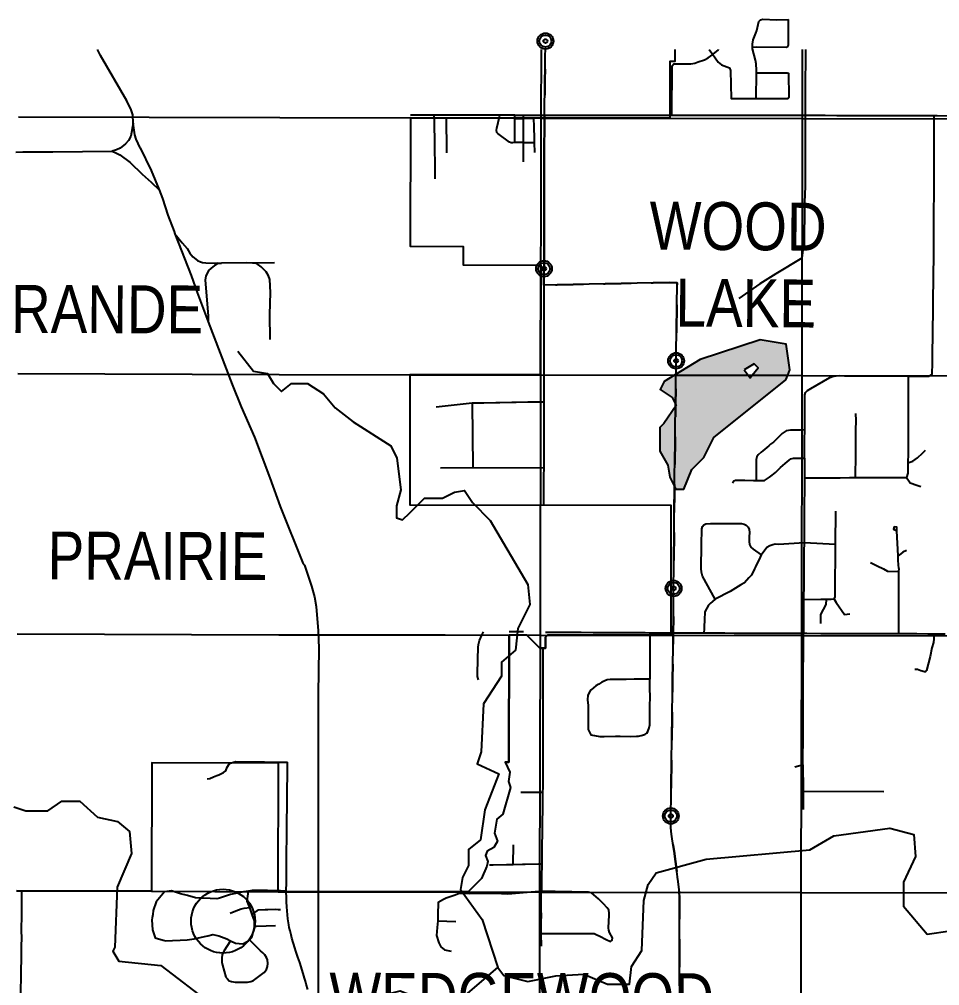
# Model space of a CAD drawing. Extents: x 408473 to 428843, y 6046006 to 6059852.
# Drawn here: x 422471.9 to 422586.9, y 6051810 to 6051930.8 of the extents above; entities that cross this region are included whole.
import ezdxf
from ezdxf.enums import TextEntityAlignment as Align

# ---------------------------------------------------------------- set-up
doc = ezdxf.new("R2010")
doc.units = 0
doc.header["$LTSCALE"] = 5
for name, color, linetype in [('10', 1, 'Continuous'), ('26', 160, 'Continuous'), ('35', 37, 'Continuous'), ('36', 37, 'Continuous'), ('39', 28, 'Continuous'), ('42', 7, 'Continuous'), ('7', 7, 'Continuous'), ('PATTERN_CLASS', 7, 'Continuous'), ('T-WATER', 160, 'Continuous'), ('T-WATER-H', 133, 'Continuous')]:
    doc.layers.add(name, color=color, linetype=linetype)
doc.layers.add('4', color=7, linetype='Continuous', true_color=0x8c8c8c)
doc.styles.add('80', font='ARIALN.TTF', dxfattribs={"height": 10})

# ---------------------------------------------------------------- blocks, each defined once
blk = doc.blocks.new('HAM')
at = {"layer": '10', "color": 7, "linetype": 'Continuous'}
blk.add_circle((0, 0), 200, dxfattribs=at)

msp = doc.modelspace()

# ---------------------------------------------------------------- hatches: boundary and pattern name
at = {"layer": 'T-WATER-H'}
h = msp.add_hatch(color=256, dxfattribs=at)
h.dxf.hatch_style = 1
edge = h.paths.add_edge_path(flags=16)
edge.add_line((422562.947, 6051886.294), (422563.185, 6051885.975))
edge.add_line((422563.185, 6051885.975), (422563.441, 6051886.293))
edge.add_line((422563.441, 6051886.293), (422564.188, 6051887.219))
edge.add_line((422564.188, 6051887.219), (422563.69, 6051887.72))
edge.add_line((422563.69, 6051887.72), (422562.44, 6051886.976))
h.paths.add_polyline_path([(422552.434, 6051880.276), (422551.933, 6051879.779), (422551.922, 6051876.783), (422552.913, 6051875.031), (422553.157, 6051873.532), (422553.901, 6051872.031), (422554.899, 6051872.027), (422555.906, 6051874.52), (422557.409, 6051876.012), (422558.665, 6051878.503), (422567.675, 6051885.707), (422567.91, 6051886.287), (422568.179, 6051886.953), (422567.692, 6051890.201), (422564.45, 6051890.713), (422556.955, 6051888.247), (422553.753, 6051886.307), (422552.453, 6051885.519), (422551.95, 6051884.522), (422553.444, 6051883.517), (422553.939, 6051882.517)])

# ---------------------------------------------------------------- linework, layer by layer
at = {"layer": '26', "linetype": 'Continuous', "flags": 128}
for points in [[(422567.91, 6051886.287), (422568.179, 6051886.953), (422567.692, 6051890.201), (422564.45, 6051890.713), (422556.955, 6051888.247), (422553.753, 6051886.307)], [(422563.441, 6051886.293), (422564.188, 6051887.219), (422563.69, 6051887.72), (422562.44, 6051886.976)], [(422552.434, 6051880.276), (422551.933, 6051879.779), (422551.922, 6051876.783), (422552.913, 6051875.031), (422553.157, 6051873.532), (422553.901, 6051872.031), (422554.899, 6051872.027), (422555.906, 6051874.52), (422557.409, 6051876.012), (422558.665, 6051878.503), (422567.675, 6051885.707), (422567.91, 6051886.287)], [(422553.753, 6051886.307), (422552.453, 6051885.519), (422551.95, 6051884.522), (422553.444, 6051883.517), (422553.939, 6051882.517), (422552.434, 6051880.276)], [(422562.44, 6051886.976), (422562.947, 6051886.294)], [(422562.947, 6051886.294), (422563.185, 6051885.975), (422563.441, 6051886.293)]]:
    msp.add_lwpolyline(points, dxfattribs=at)
at = {"layer": '35', "linetype": 'Continuous', "flags": 128}
for points in [[(422553.428, 6051918.809), (422553.46, 6051924.979), (422553.684, 6051925.25), (422555.781, 6051925.246), (422556.286, 6051925.338), (422556.723, 6051925.473), (422557.51, 6051925.743), (422557.957, 6051925.979), (422558.546, 6051926.413)], [(422558.084, 6051927.043), (422558.546, 6051926.413)], [(422558.546, 6051926.413), (422558.588, 6051926.444), (422559.23, 6051927.011), (422559.257, 6051927.043)], [(422558.546, 6051926.413), (422558.84, 6051926.011), (422559.208, 6051925.468), (422559.625, 6051925.136), (422560.604, 6051924.727), (422560.759, 6051924.396), (422560.811, 6051920.902), (422562.422, 6051920.899)], [(422570.118, 6051927.043), (422570.114, 6051926.471), (422570.112, 6051926.184), (422570.101, 6051924.53), (422570.098, 6051924.185), (422570.087, 6051922.59), (422570.084, 6051922.187), (422570.081, 6051921.76), (422570.071, 6051920.189), (422570.061, 6051918.811)], [(422523.706, 6051918.823), (422522.913, 6051918.824), (422522.625, 6051918.825), (422520.758, 6051918.827)], [(422525.276, 6051918.83), (422524.623, 6051918.827), (422523.706, 6051918.823)], [(422523.714, 6051918.484), (422523.706, 6051918.823)], [(422523.714, 6051918.484), (422524.63, 6051918.493), (422525.23, 6051918.499), (422525.23, 6051917.75), (422525.23, 6051917.167), (422525.231, 6051915.705), (422525.231, 6051915.169), (422525.231, 6051914.656), (422525.231, 6051914.108)], [(422523.714, 6051918.484), (422523.719, 6051918.054), (422523.73, 6051917.133), (422523.744, 6051916.077), (422523.755, 6051915.135), (422523.767, 6051914.173), (422523.78, 6051913.138), (422523.793, 6051912.124), (422523.805, 6051911.14), (422523.808, 6051910.842)], [(422531.854, 6051918.832), (422531.678, 6051918.833), (422531.081, 6051918.834), (422530.617, 6051918.835), (422529.512, 6051918.837), (422529.192, 6051918.838), (422528.618, 6051918.839), (422527.79, 6051918.841), (422527.47, 6051918.84), (422526.987, 6051918.838), (422526.621, 6051918.836), (422526.267, 6051918.835), (422525.276, 6051918.83)], [(422533.794, 6051918.821), (422533.135, 6051918.825), (422532.615, 6051918.828), (422531.854, 6051918.832)], [(422533.772, 6051915.408), (422533.772, 6051915.413), (422533.775, 6051916.26), (422533.779, 6051917.362), (422533.783, 6051918.422)], [(422533.783, 6051918.422), (422533.794, 6051918.821)], [(422533.783, 6051918.422), (422534.841, 6051918.426)], [(422533.794, 6051918.821), (422534.832, 6051918.825)], [(422534.841, 6051918.426), (422534.838, 6051917.583), (422534.837, 6051917.199), (422534.83, 6051915.392)], [(422534.832, 6051918.825), (422536.016, 6051918.816), (422536.611, 6051918.812), (422537.487, 6051918.806)], [(422534.832, 6051918.825), (422534.841, 6051918.426)], [(422536.248, 6051915.384), (422536.237, 6051915.862), (422536.201, 6051917.417), (422536.178, 6051918.417), (422535.638, 6051918.42), (422534.841, 6051918.426)], [(422537.487, 6051918.806), (422537.483, 6051917.447), (422537.481, 6051916.626), (422537.478, 6051915.449), (422537.476, 6051914.678), (422537.472, 6051913.45), (422537.47, 6051912.73), (422537.467, 6051911.452), (422537.465, 6051910.781), (422537.462, 6051909.454), (422537.46, 6051908.833), (422537.456, 6051907.456), (422537.455, 6051906.885), (422537.451, 6051905.458), (422537.449, 6051904.937), (422537.445, 6051903.46), (422537.444, 6051902.988), (422537.442, 6051902.398), (422537.441, 6051901.462), (422537.44, 6051901.039), (422537.438, 6051899.464), (422537.437, 6051899.088), (422537.435, 6051897.558), (422537.434, 6051897.138), (422537.431, 6051895.468), (422537.431, 6051895.188), (422537.428, 6051893.47), (422537.425, 6051891.666), (422537.424, 6051891.287), (422537.421, 6051889.474), (422537.418, 6051887.476), (422537.415, 6051885.478), (422537.412, 6051883.747), (422537.411, 6051883.486), (422537.41, 6051882.945)], [(422537.487, 6051918.806), (422538.609, 6051918.806), (422539.289, 6051918.806), (422540.607, 6051918.806), (422541.333, 6051918.806), (422542.605, 6051918.806), (422543.377, 6051918.807), (422544.603, 6051918.807), (422545.422, 6051918.807), (422546.601, 6051918.807), (422547.466, 6051918.807), (422548.599, 6051918.807), (422549.51, 6051918.808), (422550.597, 6051918.808), (422551.555, 6051918.808), (422552.595, 6051918.808), (422553.428, 6051918.809)], [(422553.428, 6051918.809), (422553.599, 6051918.808), (422554.593, 6051918.808), (422555.643, 6051918.809), (422556.591, 6051918.809), (422557.688, 6051918.809), (422558.588, 6051918.809), (422559.732, 6051918.809), (422560.586, 6051918.809), (422561.776, 6051918.81), (422562.584, 6051918.81), (422563.82, 6051918.81), (422564.582, 6051918.81), (422565.865, 6051918.81), (422566.58, 6051918.81), (422567.909, 6051918.811), (422568.578, 6051918.811), (422570.061, 6051918.811)], [(422570.061, 6051918.811), (422570.072, 6051914.922), (422570.065, 6051909.888), (422570.007, 6051907.922), (422569.953, 6051902.295), (422569.777, 6051901.962), (422569.655, 6051900.954), (422566.411, 6051898.968), (422564.396, 6051897.73), (422561.795, 6051895.899)], [(422570.061, 6051918.811), (422570.576, 6051918.809), (422572.004, 6051918.805), (422572.574, 6051918.803), (422574.056, 6051918.798), (422574.572, 6051918.797), (422576.107, 6051918.792), (422576.57, 6051918.791), (422578.158, 6051918.786), (422578.569, 6051918.784), (422580.21, 6051918.779), (422580.567, 6051918.778), (422582.261, 6051918.773), (422582.565, 6051918.772), (422584.313, 6051918.766), (422586.209, 6051918.76)], [(422582.943, 6051886.178), (422583.309, 6051886.177), (422583.667, 6051886.177), (422585.307, 6051886.173), (422585.577, 6051886.172), (422585.97, 6051886.441), (422585.987, 6051887.866), (422585.996, 6051888.585), (422586.012, 6051889.796), (422586.021, 6051890.584), (422586.036, 6051891.727), (422586.046, 6051892.582), (422586.06, 6051893.657), (422586.071, 6051894.581), (422586.084, 6051895.587), (422586.096, 6051896.579), (422586.108, 6051897.518), (422586.121, 6051898.578), (422586.132, 6051899.448), (422586.146, 6051900.576), (422586.156, 6051901.378), (422586.167, 6051902.253), (422586.168, 6051902.575), (422586.17, 6051903.318), (422586.173, 6051904.573), (422586.175, 6051905.267), (422586.178, 6051906.571), (422586.18, 6051907.216), (422586.183, 6051908.569), (422586.185, 6051909.164), (422586.189, 6051910.567), (422586.19, 6051911.113), (422586.194, 6051912.565), (422586.195, 6051913.061), (422586.199, 6051914.563), (422586.2, 6051915.01), (422586.204, 6051916.561), (422586.205, 6051916.959), (422586.209, 6051918.76)], [(422586.209, 6051918.76), (422586.561, 6051918.76), (422588.414, 6051918.755), (422590.464, 6051918.749), (422592.514, 6051918.744), (422594.114, 6051918.74), (422594.553, 6051918.739), (422596.551, 6051918.734), (422598.549, 6051918.728), (422600.547, 6051918.723), (422602.697, 6051918.718)], [(422534.83, 6051915.392), (422533.772, 6051915.408)], [(422534.83, 6051915.392), (422536.248, 6051915.384)], [(422536.276, 6051914.167), (422536.248, 6051915.384)], [(422570.022, 6051879.45), (422570.032, 6051883.847), (422570.14, 6051884.148), (422570.381, 6051884.396), (422570.808, 6051884.656), (422573.179, 6051886.021), (422573.502, 6051886.132), (422573.959, 6051886.24), (422574.38, 6051886.248), (422574.987, 6051886.235), (422582.943, 6051886.178)], [(422582.943, 6051886.178), (422582.942, 6051884.916), (422582.941, 6051884.52), (422582.94, 6051882.964), (422582.939, 6051882.522), (422582.938, 6051881.013), (422582.937, 6051880.524), (422582.936, 6051879.061), (422582.935, 6051878.526), (422582.934, 6051877.11), (422582.933, 6051876.528), (422582.932, 6051875.354)], [(422528.451, 6051882.799), (422523.963, 6051882.29)], [(422537.41, 6051882.945), (422535.957, 6051882.922), (422535.433, 6051882.913), (422533.947, 6051882.889), (422533.436, 6051882.88), (422531.937, 6051882.856), (422531.438, 6051882.848), (422529.927, 6051882.823), (422529.441, 6051882.815), (422528.451, 6051882.799)], [(422528.451, 6051882.799), (422528.534, 6051874.742)], [(422537.41, 6051882.945), (422537.408, 6051881.536), (422537.405, 6051879.586), (422537.402, 6051877.635), (422537.398, 6051875.685), (422537.397, 6051874.716)], [(422576.436, 6051880.621), (422576.432, 6051881.508)], [(422576.383, 6051873.49), (422576.389, 6051874.38), (422576.398, 6051875.54), (422576.404, 6051876.378), (422576.413, 6051877.48), (422576.419, 6051878.377), (422576.427, 6051879.419), (422576.436, 6051880.621)], [(422570.022, 6051879.45), (422569.477, 6051879.437), (422568.259, 6051879.41), (422567.987, 6051879.403), (422567.689, 6051879.337), (422567.218, 6051879.007), (422566.927, 6051878.729), (422566.317, 6051878.146), (422566.104, 6051877.943), (422565.759, 6051877.656), (422565.527, 6051877.462), (422564.798, 6051876.856), (422564.577, 6051876.671), (422564.225, 6051876.344), (422564.057, 6051876.096), (422563.938, 6051875.778), (422563.939, 6051874.096), (422563.939, 6051873.77), (422563.939, 6051873.124)], [(422570.003, 6051875.917), (422570.005, 6051876.232), (422570.013, 6051877.734), (422570.015, 6051878.23), (422570.022, 6051879.45)], [(422563.939, 6051873.124), (422564.6, 6051873.139), (422565.016, 6051873.148), (422565.616, 6051873.56), (422565.947, 6051873.805), (422566.175, 6051873.973), (422566.371, 6051874.151), (422567.015, 6051874.738), (422567.575, 6051875.248), (422568.061, 6051875.691), (422568.308, 6051875.838), (422568.606, 6051875.905), (422568.925, 6051875.932), (422569.558, 6051875.923), (422570.003, 6051875.917)], [(422570.003, 6051875.917), (422569.992, 6051874.234), (422569.987, 6051873.46)], [(422524.492, 6051874.732), (422528.534, 6051874.742)], [(422528.534, 6051874.742), (422537.397, 6051874.716)], [(422537.397, 6051874.716), (422537.395, 6051873.735), (422537.392, 6051871.785), (422537.391, 6051871.492), (422537.389, 6051870.062)], [(422582.932, 6051875.354), (422582.931, 6051874.53), (422582.93, 6051874.061), (422582.742, 6051873.521)], [(422560.991, 6051872.857), (422561.146, 6051873.08), (422561.383, 6051873.185), (422561.862, 6051873.176), (422562.534, 6051873.159), (422563.627, 6051873.131), (422563.939, 6051873.124)], [(422569.987, 6051873.46), (422569.982, 6051872.584), (422569.98, 6051872.236), (422569.978, 6051871.908), (422569.967, 6051870.238), (422569.965, 6051869.966), (422569.954, 6051868.239), (422569.942, 6051866.241), (422569.939, 6051865.778), (422569.936, 6051865.358)], [(422569.987, 6051873.46), (422570.822, 6051873.464), (422572.43, 6051873.471), (422573.609, 6051873.477), (422574.464, 6051873.481), (422575.607, 6051873.486), (422576.383, 6051873.49)], [(422576.383, 6051873.49), (422577.605, 6051873.496), (422578.533, 6051873.501), (422579.603, 6051873.506), (422580.568, 6051873.51), (422581.6, 6051873.515), (422582.742, 6051873.521)], [(422573.873, 6051865.153), (422573.895, 6051869.312)], [(422558.825, 6051858.309), (422557.241, 6051861.16), (422557.134, 6051861.668), (422557.094, 6051862.141), (422557.106, 6051865.072), (422557.15, 6051867.077), (422557.241, 6051867.395), (422557.43, 6051867.593), (422557.669, 6051867.723), (422558.259, 6051867.76), (422562.135, 6051867.745), (422562.47, 6051867.67), (422562.72, 6051867.564), (422562.967, 6051867.289), (422563.096, 6051867), (422563.138, 6051866.611), (422563.076, 6051866.073), (422563.063, 6051865.484), (422563.14, 6051865.128), (422563.301, 6051864.788), (422563.582, 6051864.546), (422564.597, 6051863.849)], [(422581.555, 6051866.832), (422581.548, 6051867.304), (422581.211, 6051867.328), (422581.138, 6051867.06), (422581.555, 6051866.832)], [(422581.683, 6051863.704), (422581.555, 6051866.832)], [(422564.597, 6051863.849), (422565.272, 6051864.779), (422565.648, 6051865.007), (422566.021, 6051865.134), (422566.343, 6051865.195), (422566.78, 6051865.185), (422569.936, 6051865.358)], [(422569.936, 6051865.358), (422569.929, 6051864.243), (422569.917, 6051862.245), (422569.906, 6051860.649), (422569.904, 6051860.258), (422569.891, 6051858.188)], [(422569.936, 6051865.358), (422573.873, 6051865.153)], [(422573.694, 6051858.274), (422573.834, 6051858.598), (422573.842, 6051858.985), (422573.873, 6051865.153)], [(422564.597, 6051863.849), (422564.44, 6051863.524), (422563.874, 6051862.351), (422563.755, 6051862.104), (422563.373, 6051861.312), (422563.047, 6051860.949), (422562.494, 6051860.334), (422562.052, 6051860.067), (422560.721, 6051859.264), (422558.825, 6051858.309)], [(422581.773, 6051862.127), (422581.707, 6051863.113), (422581.683, 6051863.704)], [(422578.245, 6051862.872), (422579.081, 6051862.454), (422579.864, 6051862.063), (422580.385, 6051861.803), (422581.743, 6051861.754)], [(422581.773, 6051862.127), (422581.743, 6051861.754)], [(422581.743, 6051861.754), (422581.743, 6051860.667), (422581.742, 6051858.715), (422581.742, 6051856.762), (422581.742, 6051856.268), (422581.741, 6051854.523), (422581.741, 6051853.99)], [(422558.825, 6051858.309), (422558.481, 6051857.988), (422558.222, 6051857.745), (422558.007, 6051857.545), (422557.547, 6051856.71), (422557.536, 6051856.447), (422557.514, 6051855.968), (422557.452, 6051854.573), (422557.43, 6051854.07)], [(422569.891, 6051858.188), (422569.879, 6051856.375), (422569.867, 6051854.433), (422569.865, 6051854.018)], [(422572.69, 6051858.251), (422572.02, 6051858.236), (422569.891, 6051858.188)], [(422573.694, 6051858.274), (422573.35, 6051858.267), (422572.69, 6051858.251)], [(422534.887, 6051854.185), (422534.091, 6051854.189), (422533.091, 6051854.194)], [(422537.61, 6051854.17), (422538.505, 6051854.16), (422539.488, 6051854.155), (422540.085, 6051854.152), (422541.544, 6051854.145), (422542.084, 6051854.142), (422543.599, 6051854.134), (422544.082, 6051854.132), (422545.655, 6051854.124), (422546.08, 6051854.122), (422547.71, 6051854.113), (422548.078, 6051854.112), (422549.766, 6051854.103), (422550.076, 6051854.101), (422550.662, 6051854.098)], [(422550.662, 6051854.098), (422551.82, 6051854.094), (422553.874, 6051854.085), (422555.928, 6051854.076), (422557.43, 6051854.07)], [(422550.662, 6051854.098), (422550.662, 6051853.813), (422550.664, 6051853.245), (422550.667, 6051851.815), (422550.668, 6051851.288), (422550.671, 6051849.817), (422550.672, 6051849.33), (422550.675, 6051848.29)], [(422557.43, 6051854.07), (422557.981, 6051854.068), (422560.035, 6051854.059), (422561.218, 6051854.054), (422562.065, 6051854.051), (422564.063, 6051854.042), (422566.062, 6051854.034), (422568.06, 6051854.025), (422569.865, 6051854.018)], [(422569.801, 6051837.57), (422569.802, 6051837.829), (422569.804, 6051838.267), (422569.806, 6051838.864), (422569.812, 6051840.265), (422569.814, 6051840.811), (422569.819, 6051842.263), (422569.821, 6051842.757), (422569.827, 6051844.261), (422569.829, 6051844.703), (422569.832, 6051845.635), (422569.835, 6051846.259), (422569.836, 6051846.649), (422569.842, 6051848.257), (422569.844, 6051848.595), (422569.85, 6051850.255), (422569.851, 6051850.541), (422569.858, 6051852.254), (422569.865, 6051854.018)], [(422569.865, 6051854.018), (422570.303, 6051854.017), (422572.056, 6051854.013), (422572.352, 6051854.012), (422574.054, 6051854.008), (422574.402, 6051854.007), (422576.052, 6051854.003), (422576.452, 6051854.002), (422578.05, 6051853.998), (422578.502, 6051853.997), (422580.048, 6051853.994), (422580.551, 6051853.992), (422581.741, 6051853.99)], [(422581.741, 6051853.99), (422583.464, 6051853.982), (422584.044, 6051853.979), (422585.409, 6051853.973), (422586.126, 6051853.97)], [(422586.126, 6051853.97), (422586.712, 6051853.967), (422587.57, 6051853.963)], [(422537.308, 6051852.155), (422537.308, 6051851.51), (422537.308, 6051850.378), (422537.308, 6051849.512), (422537.309, 6051848.424), (422537.309, 6051847.514), (422537.309, 6051846.47), (422537.309, 6051845.516), (422537.31, 6051844.516), (422537.31, 6051843.518), (422537.31, 6051842.562), (422537.311, 6051841.52), (422537.311, 6051840.608), (422537.311, 6051839.523), (422537.311, 6051838.655), (422537.312, 6051837.786), (422537.309, 6051837.525), (422537.299, 6051836.713), (422537.285, 6051835.526), (422537.276, 6051834.781), (422537.269, 6051834.12)], [(422550.675, 6051848.29), (422550.209, 6051848.286), (422548.708, 6051848.271), (422547.702, 6051848.261), (422546.214, 6051848.247), (422545.694, 6051848.226), (422545.327, 6051848.208), (422544.656, 6051847.894), (422544.288, 6051847.674), (422543.927, 6051847.458), (422543.34, 6051846.965), (422543.166, 6051846.735), (422542.936, 6051846.277), (422542.89, 6051845.698), (422542.944, 6051844.993), (422542.975, 6051844.602), (422542.967, 6051843.648), (422542.963, 6051843.023), (422542.955, 6051841.987), (422543.105, 6051841.653), (422543.289, 6051841.316), (422544.411, 6051841.122)], [(422544.411, 6051841.122), (422544.945, 6051841.129), (422546.376, 6051841.147), (422546.974, 6051841.143), (422548.263, 6051841.13), (422549, 6051841.161), (422549.26, 6051841.172), (422549.579, 6051841.22), (422550.034, 6051841.37), (422550.29, 6051841.535), (422550.423, 6051841.755), (422550.595, 6051842.181), (422550.686, 6051842.562), (422550.686, 6051843.458), (422550.686, 6051843.824), (422550.686, 6051845.177), (422550.689, 6051845.822), (422550.68, 6051847.37), (422550.677, 6051847.82), (422550.675, 6051848.29)], [(422505.224, 6051821.837), (422505.233, 6051822.806), (422505.248, 6051824.359), (422505.252, 6051824.805), (422505.266, 6051826.295), (422505.271, 6051826.803), (422505.285, 6051828.231), (422505.29, 6051828.802), (422505.303, 6051830.167), (422505.309, 6051830.8), (422505.321, 6051832.103), (422505.328, 6051832.798), (422505.34, 6051834.038), (422505.347, 6051834.797), (422505.358, 6051835.974), (422505.366, 6051836.795), (422505.376, 6051837.888)], [(422569.801, 6051837.57), (422569.826, 6051834.437), (422569.826, 6051834.292)], [(422569.826, 6051834.292), (422569.824, 6051831.994)], [(422537.269, 6051834.12), (422534.556, 6051834.107)], [(422537.269, 6051834.12), (422537.262, 6051833.528), (422537.254, 6051832.85), (422537.236, 6051831.529), (422537.229, 6051830.92), (422537.211, 6051829.53), (422537.204, 6051828.991), (422537.185, 6051827.532), (422537.179, 6051827.061), (422537.159, 6051825.533), (422537.155, 6051825.183)], [(422533.597, 6051825.11), (422533.615, 6051827.569)], [(422530.619, 6051825.048), (422531.097, 6051825.058), (422532.757, 6051825.092), (422533.098, 6051825.099), (422533.597, 6051825.11)], [(422533.597, 6051825.11), (422534.754, 6051825.134), (422535.1, 6051825.141), (422536.751, 6051825.175), (422537.155, 6051825.183)], [(422537.155, 6051825.183), (422537.133, 6051823.535), (422537.129, 6051823.202), (422537.11, 6051821.734)], [(422472.038, 6051808.091), (422472.058, 6051809.34), (422472.067, 6051809.928), (422472.076, 6051810.448), (422472.09, 6051811.36), (422472.101, 6051812.06), (422472.117, 6051813.082), (422472.133, 6051814.059), (422472.147, 6051814.962), (422472.161, 6051815.838), (422472.153, 6051816.909), (422472.151, 6051817.308), (422472.151, 6051817.627), (422472.154, 6051818.055), (422472.159, 6051818.857), (422472.167, 6051820.053), (422472.178, 6051821.82)], [(422500.516, 6051821.788), (422499.861, 6051821.692), (422498.875, 6051821.481), (422498.272, 6051821.348), (422496.89, 6051820.903), (422496.549, 6051820.793), (422494.892, 6051820.89), (422494.545, 6051820.911), (422493.887, 6051820.949), (422492.887, 6051821.215), (422492.004, 6051821.449), (422490.875, 6051821.814), (422489.991, 6051821.674), (422488.961, 6051820.437), (422488.607, 6051819.337), (422488.527, 6051818.846), (422488.459, 6051818.427), (422488.417, 6051818.166), (422488.498, 6051816.921), (422488.669, 6051816.434), (422488.847, 6051815.952), (422489.829, 6051815.649), (422490.158, 6051815.548), (422491.017, 6051815.593), (422491.95, 6051815.643), (422492.841, 6051815.69), (422493.732, 6051815.827), (422494.084, 6051815.882), (422495.002, 6051816.092), (422495.403, 6051816.184), (422496.054, 6051816.333), (422496.79, 6051816.187), (422497.801, 6051815.803), (422498.272, 6051815.575)], [(422500.655, 6051819.747), (422500.353, 6051820.5), (422500.434, 6051821.145), (422500.516, 6051821.788)], [(422504.523, 6051821.827), (422502.862, 6051821.841), (422501.741, 6051821.85), (422500.979, 6051821.856), (422500.516, 6051821.788)], [(422504.523, 6051821.827), (422505.224, 6051821.837)], [(422507.9, 6051809.487), (422507.721, 6051810.146), (422507.624, 6051810.504), (422507.524, 6051810.871), (422507.435, 6051811.196), (422507.076, 6051812.314), (422506.902, 6051812.855), (422506.683, 6051813.534), (422506.436, 6051814.246), (422506.278, 6051814.702), (422505.937, 6051815.887), (422505.822, 6051816.289), (422505.696, 6051816.823), (422505.602, 6051817.22), (422505.54, 6051817.539), (422505.424, 6051818.309), (422505.379, 6051818.814), (422505.29, 6051819.802), (422505.27, 6051820.432), (422505.257, 6051820.809), (422505.224, 6051821.837)], [(422537.11, 6051821.734), (422536.83, 6051821.712), (422534.836, 6051821.56), (422533.431, 6051821.452), (422532.871, 6051821.409), (422532.146, 6051821.423), (422530.97, 6051821.468), (422528.878, 6051821.46), (422528.462, 6051821.458), (422528.143, 6051821.457), (422527.759, 6051821.462), (422527.138, 6051821.473), (422526.846, 6051821.459), (422526.34, 6051821.29), (422525.212, 6051820.914), (422524.865, 6051820.748), (422524.216, 6051820.357), (422524.195, 6051819.932), (422524.182, 6051819.243), (422524.166, 6051818.043)], [(422537.034, 6051816.46), (422538.052, 6051816.46), (422538.948, 6051816.46), (422539.742, 6051816.461), (422540.587, 6051816.461), (422540.946, 6051816.462), (422542.135, 6051816.467), (422542.944, 6051816.47), (422543.721, 6051816.473), (422544.662, 6051816.006), (422544.956, 6051815.86), (422545.222, 6051815.728), (422545.76, 6051815.461), (422545.975, 6051815.646), (422545.988, 6051815.945), (422545.633, 6051816.616), (422545.527, 6051816.893), (422545.509, 6051817.15), (422545.507, 6051817.449), (422545.521, 6051817.733), (422545.588, 6051819.027), (422545.546, 6051819.392), (422545.34, 6051819.686), (422544.857, 6051820.182), (422544.236, 6051820.819), (422543.361, 6051821.557), (422543.02, 6051821.649), (422542.556, 6051821.661), (422540.923, 6051821.701), (422538.828, 6051821.719), (422537.11, 6051821.734)], [(422537.071, 6051819.078), (422537.075, 6051819.347), (422537.103, 6051821.273), (422537.11, 6051821.734)], [(422498.193, 6051819.037), (422498.924, 6051819.311), (422499.601, 6051819.565), (422499.975, 6051819.63), (422500.655, 6051819.747)], [(422500.971, 6051818.853), (422500.655, 6051819.747)], [(422500.971, 6051818.853), (422501.747, 6051819.434), (422502.592, 6051819.462), (422502.916, 6051819.473), (422503.932, 6051819.506), (422504.211, 6051819.49), (422504.517, 6051819.472)], [(422501.245, 6051817.373), (422501.25, 6051818.052), (422500.971, 6051818.853)], [(422537.071, 6051819.078), (422537.057, 6051817.539), (422537.051, 6051817.148), (422537.034, 6051816.46)], [(422500.628, 6051815.701), (422500.968, 6051816.12), (422501.1, 6051816.602), (422501.208, 6051816.998), (422501.245, 6051817.373)], [(422501.245, 6051817.373), (422501.515, 6051817.382), (422502.733, 6051817.423), (422503.881, 6051817.462)], [(422524.166, 6051818.043), (422524.089, 6051817.243), (422523.991, 6051816.22), (422524.292, 6051815.323), (422524.56, 6051814.816), (422525.009, 6051814.429), (422525.852, 6051814.253)], [(422524.166, 6051818.043), (422526.419, 6051817.984)], [(422537.034, 6051816.46), (422537.076, 6051814.875)], [(422498.272, 6051815.575), (422497.441, 6051814.274), (422497.207, 6051813.825), (422497.167, 6051813.435), (422497.165, 6051812.892), (422497.252, 6051812.519), (422497.686, 6051811.034), (422497.841, 6051810.838), (422498.083, 6051810.566), (422498.374, 6051810.472), (422498.85, 6051810.386), (422500.376, 6051810.399), (422500.804, 6051810.466), (422501.116, 6051810.593), (422502.479, 6051811.615), (422502.742, 6051811.954), (422502.86, 6051812.344), (422502.919, 6051812.742), (422502.872, 6051813.183), (422502.756, 6051813.472), (422502.533, 6051813.795), (422502.281, 6051814.067), (422502.01, 6051814.313), (422500.628, 6051815.701)], [(422498.272, 6051815.575), (422498.872, 6051815.286), (422499.796, 6051815.198), (422500.271, 6051815.441), (422500.52, 6051815.567), (422500.628, 6051815.701)]]:
    msp.add_lwpolyline(points, dxfattribs=at)
at = {"layer": '36', "linetype": 'Continuous', "flags": 128}
for points in [[(422563.499, 6051927.33), (422563.493, 6051927.69), (422563.601, 6051928.241), (422563.933, 6051929.089), (422564.059, 6051929.411), (422564.294, 6051930.547), (422564.479, 6051930.758), (422564.771, 6051930.809), (422566.508, 6051930.755), (422567.984, 6051930.803)], [(422563.499, 6051927.33), (422564.026, 6051927.35), (422567.705, 6051927.343), (422567.9, 6051927.402), (422568.017, 6051927.589), (422568.017, 6051927.911), (422567.984, 6051930.803)], [(422563.98, 6051924.077), (422563.982, 6051924.45), (422563.954, 6051925.23), (422563.858, 6051925.705), (422563.502, 6051927.139), (422563.499, 6051927.33)], [(422563.966, 6051920.913), (422567.771, 6051920.906), (422567.917, 6051920.923), (422568.063, 6051921.135), (422568.059, 6051924.027), (422567.874, 6051924.086), (422563.98, 6051924.077)], [(422563.966, 6051920.913), (422563.98, 6051924.077)], [(422562.422, 6051920.899), (422563.966, 6051920.913)], [(422533.772, 6051915.408), (422533.538, 6051915.352), (422533.344, 6051915.353), (422533.111, 6051915.447), (422531.648, 6051916.51), (422531.541, 6051916.671), (422531.503, 6051916.926), (422531.523, 6051917.189), (422531.866, 6051918.613), (422531.854, 6051918.832)], [(422534.83, 6051915.392), (422534.834, 6051912.992)], [(422582.932, 6051875.354), (422583.552, 6051875.538), (422584.13, 6051875.967), (422584.758, 6051876.569), (422585.108, 6051876.905)], [(422582.742, 6051873.521), (422583.186, 6051872.831), (422584.048, 6051872.557), (422584.552, 6051872.397)], [(422582.761, 6051864.372), (422582.287, 6051864.162), (422582.052, 6051863.976), (422581.683, 6051863.704)], [(422572.69, 6051858.251), (422572.658, 6051857.627), (422572.011, 6051856.362), (422571.979, 6051855.239)], [(422573.694, 6051858.274), (422573.965, 6051857.883), (422575.016, 6051856.367), (422575.673, 6051856.459)], [(422529.26, 6051848.201), (422529.13, 6051848.637), (422529.138, 6051849.326), (422529.149, 6051850.359), (422529.186, 6051851.325), (422529.202, 6051851.709), (422529.223, 6051852.242), (422529.239, 6051852.631), (422529.367, 6051853.133), (422529.66, 6051853.778), (422529.861, 6051854.222)], [(422586.126, 6051853.97), (422586.148, 6051853.32), (422586.118, 6051852.853), (422585.932, 6051852.209), (422585.688, 6051851.132), (422585.238, 6051849.352), (422585.131, 6051849.217), (422584.975, 6051849.217), (422584.538, 6051849.336), (422584.13, 6051849.481), (422583.79, 6051849.499)], [(422495.344, 6051835.822), (422495.662, 6051835.869), (422496.136, 6051836.08), (422496.54, 6051836.22), (422496.812, 6051836.325), (422497.372, 6051836.612), (422497.676, 6051836.834), (422497.856, 6051837.281), (422498.135, 6051837.722), (422498.5, 6051837.879), (422498.927, 6051837.98), (422500.496, 6051837.957), (422501.249, 6051837.947), (422502.495, 6051837.929), (422503.324, 6051837.917), (422504.56, 6051837.899), (422505.376, 6051837.888)], [(422568.809, 6051837.327), (422569.256, 6051837.437), (422569.801, 6051837.57)], [(422569.826, 6051834.292), (422579.898, 6051834.223)]]:
    msp.add_lwpolyline(points, dxfattribs=at)
at = {"layer": '39', "linetype": 'Continuous', "flags": 128}
for points in [[(422486.108, 6051917.827), (422486.062, 6051918.845), (422485.85, 6051919.498), (422485.3, 6051920.619), (422481.995, 6051926.293), (422481.637, 6051927.043)], [(422486.108, 6051917.827), (422485.783, 6051916.216), (422485.519, 6051915.674), (422485.149, 6051915.226), (422484.458, 6051914.693), (422483.992, 6051914.466), (422483.467, 6051914.34)], [(422486.954, 6051914.729), (422486.452, 6051915.816), (422486.298, 6051916.351), (422486.108, 6051917.827)], [(422471.418, 6051914.213), (422472.301, 6051914.219), (422476.03, 6051914.225), (422483.467, 6051914.34)], [(422483.467, 6051914.34), (422483.991, 6051914.084), (422484.427, 6051913.862), (422485.706, 6051912.884), (422487.226, 6051911.446), (422488.35, 6051910.451), (422489.328, 6051909.499)], [(422486.954, 6051914.729), (422488.325, 6051911.91), (422489.328, 6051909.499)], [(422489.328, 6051909.499), (422489.772, 6051908.386), (422490.426, 6051906.307), (422491.198, 6051904.252)], [(422491.198, 6051904.252), (422491.313, 6051903.972)], [(422491.313, 6051903.972), (422492.194, 6051902.876), (422492.833, 6051902.128), (422493.181, 6051901.576), (422493.549, 6051901.108), (422494.121, 6051900.64), (422494.489, 6051900.47), (422494.77, 6051900.401), (422495.178, 6051900.349), (422496.703, 6051900.303)], [(422491.313, 6051903.972), (422493.329, 6051898.785), (422494.1, 6051896.655), (422495.47, 6051892.987)], [(422496.703, 6051900.303), (422496.255, 6051900.033), (422495.788, 6051899.661), (422495.564, 6051899.441), (422495.184, 6051898.713), (422495.075, 6051898.17), (422495.472, 6051893.708), (422495.47, 6051892.987)], [(422496.703, 6051900.303), (422497.13, 6051900.293)], [(422500.995, 6051900.3), (422500.315, 6051900.361), (422497.13, 6051900.293)], [(422501.461, 6051900.308), (422500.995, 6051900.3)], [(422503.753, 6051900.344), (422501.461, 6051900.308)], [(422503.223, 6051890.754), (422503.173, 6051893.883), (422503.238, 6051896.623), (422503.174, 6051898.276), (422503.02, 6051898.709), (422502.72, 6051899.219), (422502.304, 6051899.653), (422502.081, 6051899.848), (422501.461, 6051900.308)], [(422495.47, 6051892.987), (422498.47, 6051885.118), (422499.57, 6051882.342), (422501.25, 6051878.547)], [(422501.25, 6051878.547), (422503.18, 6051873.462), (422504.443, 6051869.88), (422507.33, 6051862.698)], [(422507.33, 6051862.698), (422507.494, 6051862.545), (422508.362, 6051859.914), (422508.738, 6051858.582), (422508.968, 6051857.352), (422509.223, 6051854.349), (422509.285, 6051852.11), (422509.232, 6051846.42), (422509.221, 6051837.812), (422509.191, 6051825.379), (422509.202, 6051821.945), (422509.191, 6051817.526), (422509.2, 6051817.213), (422509.22, 6051813.515), (422509.217, 6051812.251), (422509.171, 6051789.507)]]:
    msp.add_lwpolyline(points, dxfattribs=at)
at = {"layer": '4', "linetype": 'Continuous', "flags": 128}
for points in [[(422537.075, 6051927.043), (422537.059, 6051918.464)], [(422569.71, 6051927.043), (422569.697, 6051918.418)], [(422471.761, 6051918.627), (422504.42, 6051918.51)], [(422504.42, 6051918.51), (422520.758, 6051918.487)], [(422520.758, 6051918.487), (422537.059, 6051918.464)], [(422537.059, 6051918.464), (422536.999, 6051886.33)], [(422537.059, 6051918.464), (422569.697, 6051918.418)], [(422569.697, 6051918.418), (422569.649, 6051886.284)], [(422569.697, 6051918.418), (422602.335, 6051918.372)], [(422471.675, 6051886.493), (422504.349, 6051886.376)], [(422504.349, 6051886.376), (422520.686, 6051886.353)], [(422520.686, 6051886.353), (422536.999, 6051886.33)], [(422536.999, 6051886.33), (422536.939, 6051853.795)], [(422536.999, 6051886.33), (422553.753, 6051886.307)], [(422553.753, 6051886.307), (422562.947, 6051886.294)], [(422562.947, 6051886.294), (422563.441, 6051886.293)], [(422563.441, 6051886.293), (422567.91, 6051886.287)], [(422567.91, 6051886.287), (422569.649, 6051886.284)], [(422569.649, 6051886.284), (422569.602, 6051853.749)], [(422569.649, 6051886.284), (422602.3, 6051886.239)], [(422471.588, 6051853.957), (422504.278, 6051853.84)], [(422504.278, 6051853.84), (422525.067, 6051853.811)], [(422525.067, 6051853.811), (422536.939, 6051853.795)], [(422536.939, 6051853.795), (422536.88, 6051821.661)], [(422536.939, 6051853.795), (422569.602, 6051853.749)], [(422569.602, 6051853.749), (422569.554, 6051821.615)], [(422569.602, 6051853.749), (422602.264, 6051853.703)], [(422471.502, 6051821.822), (422488.399, 6051821.762)], [(422488.399, 6051821.762), (422504.206, 6051821.706)], [(422504.206, 6051821.706), (422536.88, 6051821.661)], [(422536.88, 6051821.661), (422536.82, 6051789.137)], [(422536.88, 6051821.661), (422569.554, 6051821.615)], [(422569.554, 6051821.615), (422569.506, 6051789.09)], [(422569.554, 6051821.615), (422602.228, 6051821.569)]]:
    msp.add_lwpolyline(points, dxfattribs=at)
at = {"layer": '42', "linetype": 'Continuous', "flags": 128}
for points in [[(422537.57, 6051924.591), (422537.567, 6051924.358), (422537.553, 6051923.442), (422537.539, 6051922.431), (422537.525, 6051921.443), (422537.52, 6051921.096)], [(422537.486, 6051918.6), (422537.486, 6051918.575), (422537.483, 6051917.447), (422537.481, 6051916.626), (422537.478, 6051915.449), (422537.477, 6051915.104)], [(422537.47, 6051912.607), (422537.467, 6051911.452), (422537.465, 6051910.86)], [(422537.465, 6051910.86), (422537.465, 6051910.781), (422537.462, 6051909.454), (422537.461, 6051909.112)], [(422537.454, 6051906.615), (422537.451, 6051905.458), (422537.449, 6051904.937), (422537.445, 6051903.46), (422537.444, 6051903.12)], [(422538.863, 6051897.59), (422539.093, 6051897.595), (422541.09, 6051897.641), (422542.358, 6051897.669)], [(422544.854, 6051897.726), (422545.084, 6051897.731), (422547.081, 6051897.776), (422548.349, 6051897.805)], [(422550.845, 6051897.861), (422551.075, 6051897.866), (422552.592, 6051897.901)], [(422552.592, 6051897.901), (422553.072, 6051897.912), (422554.077, 6051897.846), (422554.074, 6051897.586)], [(422554.042, 6051895.089), (422554.04, 6051894.947), (422554.026, 6051893.849), (422554.015, 6051893.017), (422554, 6051891.85), (422553.996, 6051891.594)], [(422553.906, 6051884.603), (422553.896, 6051883.856), (422553.89, 6051883.37), (422553.87, 6051881.858), (422553.861, 6051881.108)], [(422553.828, 6051878.612), (422553.819, 6051877.861), (422553.815, 6051877.582), (422553.793, 6051875.862), (422553.79, 6051875.652), (422553.783, 6051875.116)], [(422553.751, 6051872.62), (422553.74, 6051871.793), (422553.728, 6051870.872)], [(422553.728, 6051870.872), (422553.714, 6051869.777), (422553.71, 6051869.125)], [(422553.691, 6051866.628), (422553.686, 6051865.87), (422553.671, 6051863.872), (422553.666, 6051863.132)], [(422553.614, 6051856.142), (422553.612, 6051855.878), (422553.61, 6051855.611), (422553.594, 6051854.353), (422553.588, 6051853.88), (422553.571, 6051852.646)], [(422553.539, 6051850.15), (422553.535, 6051849.883), (422553.518, 6051848.565), (422553.509, 6051847.884), (422553.493, 6051846.655)], [(422553.46, 6051844.158), (422553.456, 6051843.887), (422553.442, 6051842.778), (422553.437, 6051842.41)], [(422553.437, 6051842.41), (422553.43, 6051841.889), (422553.417, 6051840.849), (422553.414, 6051840.663)], [(422553.381, 6051838.166), (422553.378, 6051837.891), (422553.366, 6051836.99), (422553.352, 6051835.893), (422553.341, 6051835.061), (422553.335, 6051834.671)], [(422553.553, 6051827.7), (422553.585, 6051827.473), (422553.686, 6051826.758), (422553.867, 6051825.472), (422554.041, 6051824.239)], [(422554.349, 6051821.763), (422554.353, 6051820.755), (422554.356, 6051819.932), (422554.362, 6051818.459), (422554.363, 6051818.267)], [(422554.372, 6051815.771), (422554.377, 6051814.538), (422554.379, 6051814.023)], [(422554.379, 6051814.023), (422554.379, 6051813.939), (422554.384, 6051812.577), (422554.386, 6051812.275)]]:
    msp.add_lwpolyline(points, dxfattribs=at)
at = {"layer": '42', "linetype": 'Continuous'}
for centre, radius in [((422537.62, 6051928.087), 0.999), ((422537.62, 6051928.087), 0.749), ((422537.62, 6051928.087), 0.25), ((422537.438, 6051899.624), 0.999), ((422537.438, 6051899.624), 0.749), ((422537.438, 6051899.624), 0.25), ((422553.951, 6051888.099), 0.999), ((422553.951, 6051888.099), 0.749), ((422553.951, 6051888.099), 0.25), ((422553.64, 6051859.637), 0.999), ((422553.64, 6051859.637), 0.749), ((422553.64, 6051859.637), 0.25), ((422553.29, 6051831.176), 0.999), ((422553.29, 6051831.176), 0.749), ((422553.29, 6051831.176), 0.25)]:
    msp.add_circle(centre, radius, dxfattribs=at)
at = {"layer": '7', "linetype": 'Continuous', "flags": 128}
for points in [[(422553.789, 6051927.043), (422553.786, 6051925.515), (422553.17, 6051925.516), (422553.155, 6051918.46), (422520.758, 6051918.469), (422520.722, 6051902.42), (422527.345, 6051902.411), (422527.34, 6051900.093), (422537.025, 6051900.08), (422536.999, 6051886.33), (422520.686, 6051886.353), (422520.65, 6051870.085), (422553.3, 6051870.04), (422553.276, 6051853.772), (422537.859, 6051853.793), (422537.608, 6051853.543), (422537.606, 6051852.154), (422536.901, 6051852.155), (422535.272, 6051853.797), (422533.09, 6051853.8), (422533.061, 6051837.906), (422532.577, 6051837.909), (422533.17, 6051836.672), (422533.018, 6051835.484), (422533.26, 6051834.723), (422532.28, 6051831.398), (422531.562, 6051830.762), (422531.244, 6051829.036), (422531.621, 6051828.007), (422531.148, 6051827.22), (422530.351, 6051826.764), (422530.113, 6051826.236), (422530.411, 6051825.494), (422530.309, 6051824.904), (422529.609, 6051823.341), (422528.882, 6051822.588), (422527.948, 6051821.671), (422504.206, 6051821.706), (422504.242, 6051837.772), (422488.431, 6051837.829), (422488.399, 6051821.762), (422471.502, 6051821.822)], [(422553.789, 6051927.043), (422553.786, 6051925.515)], [(422553.786, 6051925.515), (422553.17, 6051925.516), (422553.155, 6051918.46)], [(422520.758, 6051918.469), (422520.722, 6051902.42)], [(422553.155, 6051918.46), (422520.758, 6051918.469)], [(422520.722, 6051902.42), (422527.345, 6051902.411)], [(422527.345, 6051902.411), (422527.34, 6051900.093)], [(422520.686, 6051886.353), (422536.999, 6051886.33), (422537.025, 6051900.08)], [(422527.34, 6051900.093), (422537.025, 6051900.08)], [(422520.686, 6051886.353), (422520.65, 6051870.085)], [(422520.65, 6051870.085), (422553.3, 6051870.04)], [(422553.3, 6051870.04), (422553.276, 6051853.772)], [(422532.577, 6051837.909), (422533.061, 6051837.906), (422533.09, 6051853.8)], [(422535.272, 6051853.797), (422533.09, 6051853.8)], [(422535.272, 6051853.797), (422536.901, 6051852.155), (422537.606, 6051852.154), (422537.608, 6051853.543), (422537.859, 6051853.793)], [(422537.859, 6051853.793), (422553.276, 6051853.772)], [(422532.577, 6051837.909), (422533.17, 6051836.672), (422533.018, 6051835.484), (422533.26, 6051834.723), (422532.28, 6051831.398), (422531.562, 6051830.762), (422531.244, 6051829.036), (422531.621, 6051828.007), (422531.148, 6051827.22), (422530.351, 6051826.764), (422530.113, 6051826.236), (422530.411, 6051825.494), (422530.309, 6051824.904), (422529.609, 6051823.341), (422528.882, 6051822.588), (422527.948, 6051821.671)], [(422488.431, 6051837.829), (422488.399, 6051821.762)], [(422504.242, 6051837.772), (422488.431, 6051837.829)], [(422527.948, 6051821.671), (422504.206, 6051821.706), (422504.242, 6051837.772)], [(422488.399, 6051821.762), (422471.502, 6051821.822)]]:
    msp.add_lwpolyline(points, dxfattribs=at)
at = {"layer": 'PATTERN_CLASS', "linetype": 'Continuous', "flags": 128}
msp.add_lwpolyline([(422554.394, 6051809.943), (422554.393, 6051810.261), (422554.391, 6051810.768), (422554.387, 6051811.941), (422554.384, 6051812.577), (422554.379, 6051813.939), (422554.377, 6051814.538), (422554.372, 6051815.937), (422554.37, 6051816.339), (422554.365, 6051817.58), (422554.364, 6051817.934), (422554.362, 6051818.459), (422554.356, 6051819.932), (422554.353, 6051820.755), (422554.349, 6051821.932), (422554.221, 6051822.968), (422554.143, 6051823.515), (422554.086, 6051823.922), (422554.051, 6051824.168), (422553.867, 6051825.472), (422553.686, 6051826.758), (422553.585, 6051827.473), (422553.426, 6051828.6), (422553.384, 6051828.896), (422553.27, 6051829.706), (422553.29, 6051831.203), (422553.299, 6051831.896), (422553.315, 6051833.132), (422553.325, 6051833.894), (422553.341, 6051835.061), (422553.352, 6051835.893), (422553.366, 6051836.99), (422553.378, 6051837.891), (422553.391, 6051838.92), (422553.404, 6051839.89), (422553.417, 6051840.849), (422553.43, 6051841.889), (422553.442, 6051842.778), (422553.456, 6051843.887), (422553.467, 6051844.707), (422553.483, 6051845.886), (422553.493, 6051846.636), (422553.509, 6051847.884), (422553.518, 6051848.565), (422553.535, 6051849.883), (422553.543, 6051850.494), (422553.561, 6051851.881), (422553.568, 6051852.424), (422553.588, 6051853.88), (422553.594, 6051854.353), (422553.61, 6051855.611), (422553.612, 6051855.878), (422553.615, 6051856.286), (422553.627, 6051857.877), (422553.63, 6051858.225), (422553.642, 6051859.875), (422553.644, 6051860.165), (422553.656, 6051861.873), (422553.658, 6051862.105), (422553.671, 6051863.872), (422553.686, 6051865.87), (422553.7, 6051867.868), (422553.714, 6051869.777), (422553.74, 6051871.793), (422553.765, 6051873.723), (422553.79, 6051875.652), (422553.793, 6051875.862), (422553.815, 6051877.582), (422553.819, 6051877.861), (422553.84, 6051879.511), (422553.845, 6051879.859), (422553.849, 6051880.233), (422553.87, 6051881.858), (422553.89, 6051883.37), (422553.896, 6051883.856), (422553.915, 6051885.3), (422553.922, 6051885.855), (422553.94, 6051887.229), (422553.948, 6051887.853), (422553.965, 6051889.159), (422553.974, 6051889.852), (422553.977, 6051890.111), (422553.988, 6051890.972), (422554, 6051891.85), (422554.015, 6051893.017), (422554.026, 6051893.849), (422554.04, 6051894.947), (422554.051, 6051895.848), (422554.065, 6051896.876), (422554.077, 6051897.846), (422553.072, 6051897.912), (422551.075, 6051897.866), (422549.078, 6051897.821), (422547.081, 6051897.776), (422545.084, 6051897.731), (422543.087, 6051897.686), (422541.09, 6051897.641), (422539.093, 6051897.595), (422537.435, 6051897.558), (422537.437, 6051899.088), (422537.438, 6051899.464), (422537.44, 6051901.039), (422537.441, 6051901.462), (422537.442, 6051902.398), (422537.444, 6051902.988), (422537.445, 6051903.46), (422537.449, 6051904.937), (422537.451, 6051905.458), (422537.455, 6051906.885), (422537.456, 6051907.456), (422537.46, 6051908.833), (422537.462, 6051909.454), (422537.465, 6051910.781), (422537.467, 6051911.452), (422537.47, 6051912.73), (422537.472, 6051913.45), (422537.476, 6051914.678), (422537.478, 6051915.449), (422537.481, 6051916.626), (422537.483, 6051917.447), (422537.486, 6051918.575), (422537.487, 6051918.806), (422537.496, 6051919.445), (422537.511, 6051920.504), (422537.525, 6051921.443), (422537.539, 6051922.431), (422537.553, 6051923.442), (422537.567, 6051924.358), (422537.582, 6051925.441), (422537.594, 6051926.285), (422537.605, 6051927.043)], dxfattribs=at)
at = {"layer": 'T-WATER', "linetype": 'Continuous', "flags": 128}
for points in [[(422499.166, 6051889.298), (422501.148, 6051886.79), (422502.892, 6051886.529), (422503.634, 6051885.277), (422504.626, 6051884.272), (422505.879, 6051885.262), (422507.874, 6051885.25), (422509.863, 6051883.989), (422511.35, 6051882.233), (422513.585, 6051880.472), (422518.308, 6051877.447), (422519.049, 6051875.945), (422519.526, 6051871.949), (422519.017, 6051869.955), (422519.009, 6051868.458), (422519.756, 6051868.204), (422520.648, 6051869.086)], [(422520.648, 6051869.086), (422522.514, 6051870.932), (422524.759, 6051870.917), (422526.259, 6051871.657), (422527.508, 6051871.898), (422528.497, 6051870.395), (422530.73, 6051868.134), (422535.426, 6051860.118), (422535.663, 6051857.621), (422534.15, 6051854.636), (422533.886, 6051851.892), (422532.132, 6051850.406), (422532.123, 6051848.659), (422529.86, 6051845.179), (422529.578, 6051839.191), (422529.072, 6051837.697), (422531.809, 6051836.432), (422530.039, 6051831.951), (422529.52, 6051828.21), (422528.017, 6051826.972), (422528.007, 6051824.976), (422527.25, 6051823.483), (422526.993, 6051821.987), (422529.717, 6051818.226), (422531.68, 6051812.224)], [(422471.18, 6051832.324), (422472.674, 6051831.815), (422475.418, 6051831.798), (422477.17, 6051833.034), (422479.414, 6051833.02), (422481.648, 6051831.01), (422484.14, 6051830.495), (422485.63, 6051829.238), (422485.865, 6051826.491), (422484.097, 6051822.259), (422483.808, 6051814.774), (422483.556, 6051814.277), (422484.298, 6051813.024), (422489.532, 6051812.492), (422495.742, 6051807.711), (422505.966, 6051807.396), (422509.951, 6051806.373), (422513.443, 6051806.35), (422518.445, 6051809.064), (422519.444, 6051809.307), (422522.68, 6051808.039), (422526.168, 6051807.517), (422531.68, 6051812.224)], [(422531.68, 6051812.224), (422532.423, 6051811.221), (422535.412, 6051810.453), (422538.908, 6051811.18), (422542.401, 6051811.407), (422545.387, 6051810.14), (422548.131, 6051810.123), (422548.392, 6051812.367), (422549.65, 6051814.356), (422549.932, 6051820.594), (422550.442, 6051822.587), (422551.447, 6051824.078), (422557.692, 6051825.785), (422570.669, 6051826.951), (422573.672, 6051828.679), (422580.662, 6051829.633), (422583.651, 6051828.865), (422583.886, 6051826.118), (422582.372, 6051822.883), (422582.355, 6051819.888), (422585.33, 6051816.375), (422596.814, 6051818.049)]]:
    msp.add_lwpolyline(points, dxfattribs=at)

# ---------------------------------------------------------------- block references
at = {"layer": '10', "linetype": 'Continuous', "xscale": 0.01997432858985704, "yscale": 0.01997432858985704, "zscale": 0.01997432858985704, "rotation": 358.884093043064}
msp.add_blockref('HAM', (422497.324, 6051818.015), dxfattribs=at)

# ---------------------------------------------------------------- texts
at = {"layer": '10', "linetype": 'Continuous', "style": '80'}
msp.add_text('WEDGEWOOD', height=5.9923, rotation=359.92023, dxfattribs=at).set_placement((422510.616, 6051805.573))
at = {"layer": '26', "linetype": 'Continuous', "style": '80'}
for s, p in [('WOOD', (422550.618, 6051902.021)), ('LAKE', (422553.865, 6051892.383))]:
    msp.add_text(s, height=5.9923, rotation=359.60038, dxfattribs=at).set_placement(p)
at = {"layer": '7', "linetype": 'Continuous', "style": '80'}
msp.add_text('GRANDE', height=5.9923, rotation=359.80842, dxfattribs=at).set_placement((422480.164, 6051894.568), align=Align.MIDDLE)
msp.add_text('PRAIRIE', height=5.9923, rotation=359.80842, dxfattribs=at).set_placement((422489.137, 6051866.705), align=Align.TOP_CENTER)

doc.saveas('drawing.dxf')
